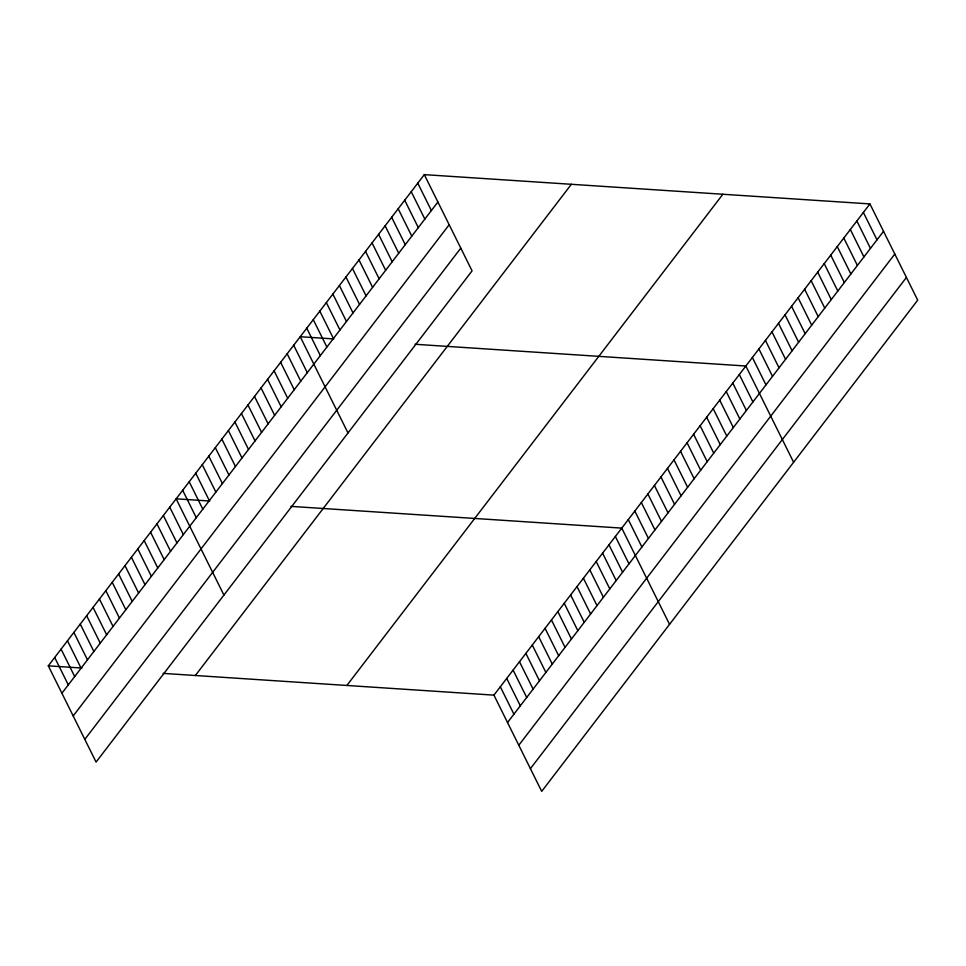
<?xml version="1.0" encoding="UTF-8"?>
<svg xmlns="http://www.w3.org/2000/svg" width="966" height="966" viewBox="0 0 966 966"><rect width="100%" height="100%" fill="white"/><g stroke="black" fill="none" stroke-linecap="round" stroke-linejoin="round"><path stroke-width="1.45" d="M424.303 174.629L472.072 270.866L96.081 762.077L48.3 665.84L424.303 174.629L869.919 203.923L917.7 300.16L541.697 791.371L493.928 695.134L163.145 673.387M61.909 693.238L437.9 202.027M73.187 715.951L449.178 224.74M84.803 739.364L460.794 248.153M195.361 675.5L571.353 184.289M346.866 685.462L722.87 194.251M493.928 695.134L869.919 203.923M507.524 722.532L883.528 231.321M518.802 745.245L894.806 254.034M530.419 768.658L906.422 277.447M333.825 338.933L300.221 336.723L348.001 432.973M415.066 344.27L745.837 366.017L793.617 462.267M209.755 501.028L176.138 498.818L223.919 595.068M290.983 506.377L621.766 528.112L669.547 624.362M48.3 665.84L81.917 668.049M863.387 212.448L876.995 239.846M856.866 220.985L870.463 248.383M850.334 229.51L863.93 256.92M843.801 238.047L857.397 265.445M837.268 246.571L850.877 273.982M830.736 255.109L844.344 282.507M824.203 263.633L837.812 291.044M817.683 272.171L831.279 299.569M811.15 280.695L824.747 308.106M804.618 289.232L818.214 316.631M798.085 297.769L811.694 325.168M791.552 306.294L805.161 333.693M785.02 314.831L798.628 342.23M778.499 323.356L792.096 350.767M771.967 331.893L785.563 359.292M765.434 340.418L779.031 367.829M758.902 348.955L772.51 376.354M752.369 357.48L765.978 384.891M739.316 374.542L752.912 401.953M732.783 383.079L746.38 410.478M726.251 391.616L739.859 419.015M719.718 400.141L733.327 427.54M713.186 408.678L726.794 436.077M706.665 417.203L720.262 444.614M700.133 425.74L713.729 453.139M693.6 434.265L707.197 461.676M687.067 442.802L700.676 470.2M680.535 451.327L694.143 478.738M674.002 459.864L687.611 487.262M667.482 468.401L681.078 495.8M660.949 476.926L674.546 504.324M654.417 485.463L668.013 512.861M647.884 493.988L661.493 521.399M641.352 502.525L654.96 529.923M634.819 511.05L648.428 538.46M628.298 519.587L641.895 546.985M615.366 536.468L628.975 563.866M608.978 544.812L622.587 572.222M602.591 553.168L616.187 580.566M417.771 183.154L431.367 210.552M596.191 561.524L609.8 588.922M411.238 191.691L424.835 219.089M589.803 569.868L603.412 597.278M404.706 200.216L418.314 227.626M583.416 578.223L597.012 605.622M398.173 208.753L411.782 236.151M577.016 586.567L590.624 613.978M391.641 217.278L405.249 244.688M570.628 594.923L584.225 622.321M385.12 225.815L398.716 253.213M564.241 603.267L577.837 630.677M378.587 234.34L392.184 261.75M557.841 611.623L571.449 639.021M372.055 242.877L385.651 270.275M551.453 619.979L565.05 647.377M365.522 251.401L379.131 278.812M545.065 628.323L558.662 655.721M358.99 259.939L372.598 287.337M538.666 636.679L552.274 664.077M352.457 268.476L366.066 295.874M532.278 645.022L545.875 672.433M345.937 277L359.533 304.399M525.878 653.378L539.487 680.776M339.404 285.538L353.001 312.936M519.491 661.722L533.099 689.132M332.872 294.062L346.468 321.473M513.103 670.078L526.699 697.476M326.339 302.599L339.947 329.998M506.703 678.422L520.312 705.832M319.806 311.124L333.415 338.535M500.316 686.778L513.924 714.176M313.274 319.661L326.882 347.06M306.753 328.186L320.35 355.597M293.688 345.248L307.297 372.659M287.156 353.785L300.764 381.184M280.623 362.322L294.232 389.721M274.103 370.847L287.699 398.246M267.57 379.384L281.166 406.783M261.037 387.909L274.634 415.32M254.505 396.446L268.113 423.845M247.972 404.971L261.581 432.382M241.44 413.508L255.048 440.907M234.919 422.033L248.516 449.444M228.387 430.57L241.983 457.969M221.854 439.107L235.45 466.506M215.321 447.632L228.93 475.03M208.789 456.169L222.397 483.568M202.256 464.694L215.865 492.105M195.736 473.231L209.332 500.63M189.203 481.756L202.8 509.167M182.671 490.293L196.267 517.691M169.75 507.174L183.347 534.572M163.351 515.518L176.959 542.928M156.963 523.874L170.571 551.272M150.575 532.23L164.172 559.628M144.175 540.574L157.784 567.984M137.788 548.93L151.384 576.328M131.4 557.273L144.997 584.684M125 565.629L138.609 593.027M118.613 573.973L132.209 601.383M112.225 582.329L125.822 609.727M105.825 590.685L119.434 618.083M99.438 599.029L113.034 626.427M93.038 607.385L106.646 634.783M86.65 615.728L100.259 643.139M80.263 624.084L93.859 651.482M73.863 632.428L87.471 659.838M67.475 640.784L81.084 668.182M61.087 649.128L74.684 676.538M54.688 657.484L68.296 684.882"/></g></svg>
